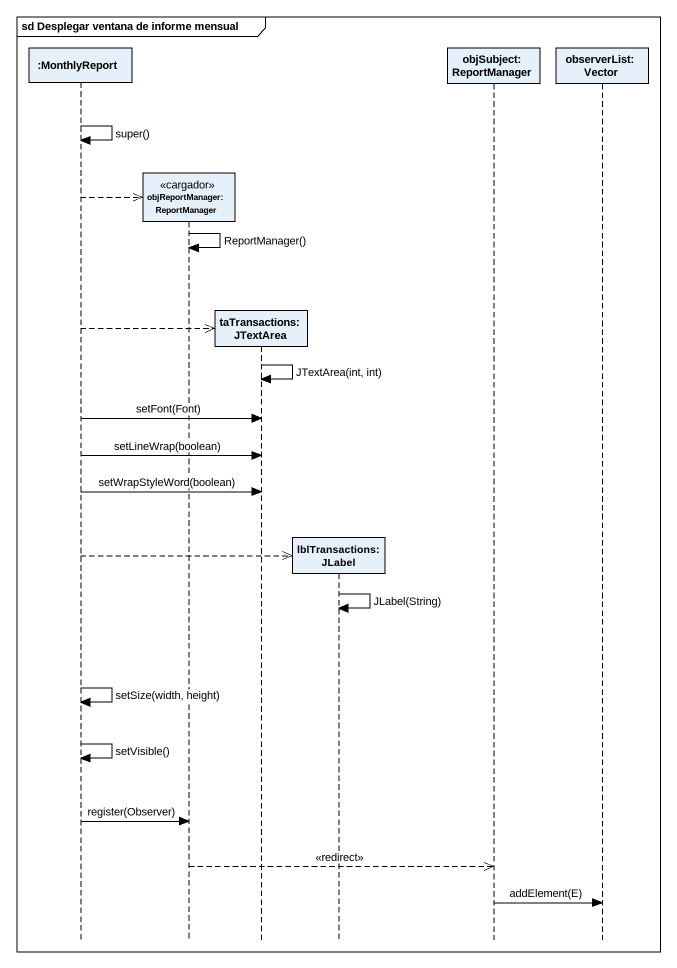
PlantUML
@startuml
mainframe sd Desplegar ventana de informe mensual
hide footbox
participant ":MonthlyReport" as MonthlyReport
participant "objReportManager: ReportManager" as objReportManager <<cargador>>
participant "taTransactions: JTextArea" as taTransactions_JTextArea
participant "lblTransactions: JLabel" as lblTransactions_JLabel
participant "objSubject: ReportManager" as objSubject_ReportManager
participant "observerList: Vector" as observerList_Vector

MonthlyReport -> MonthlyReport : super()
MonthlyReport -->> objReportManager **
objReportManager -> objReportManager : ReportManager()
MonthlyReport -->> taTransactions_JTextArea **
taTransactions_JTextArea -> taTransactions_JTextArea : JTextArea(int, int)
MonthlyReport -> taTransactions_JTextArea : setFont(Font)
MonthlyReport -> taTransactions_JTextArea : setLineWrap(boolean)
MonthlyReport -> taTransactions_JTextArea : setWrapStyleWord(boolean)
MonthlyReport -->> lblTransactions_JLabel **
lblTransactions_JLabel -> lblTransactions_JLabel : JLabel(String)
MonthlyReport -> MonthlyReport : setSize(width, height)
MonthlyReport -> MonthlyReport : setVisible()
MonthlyReport -> objReportManager : register(Observer)
objReportManager -->> objSubject_ReportManager : <<redirect>>
objSubject_ReportManager -> observerList_Vector : addElement(E)
@enduml
